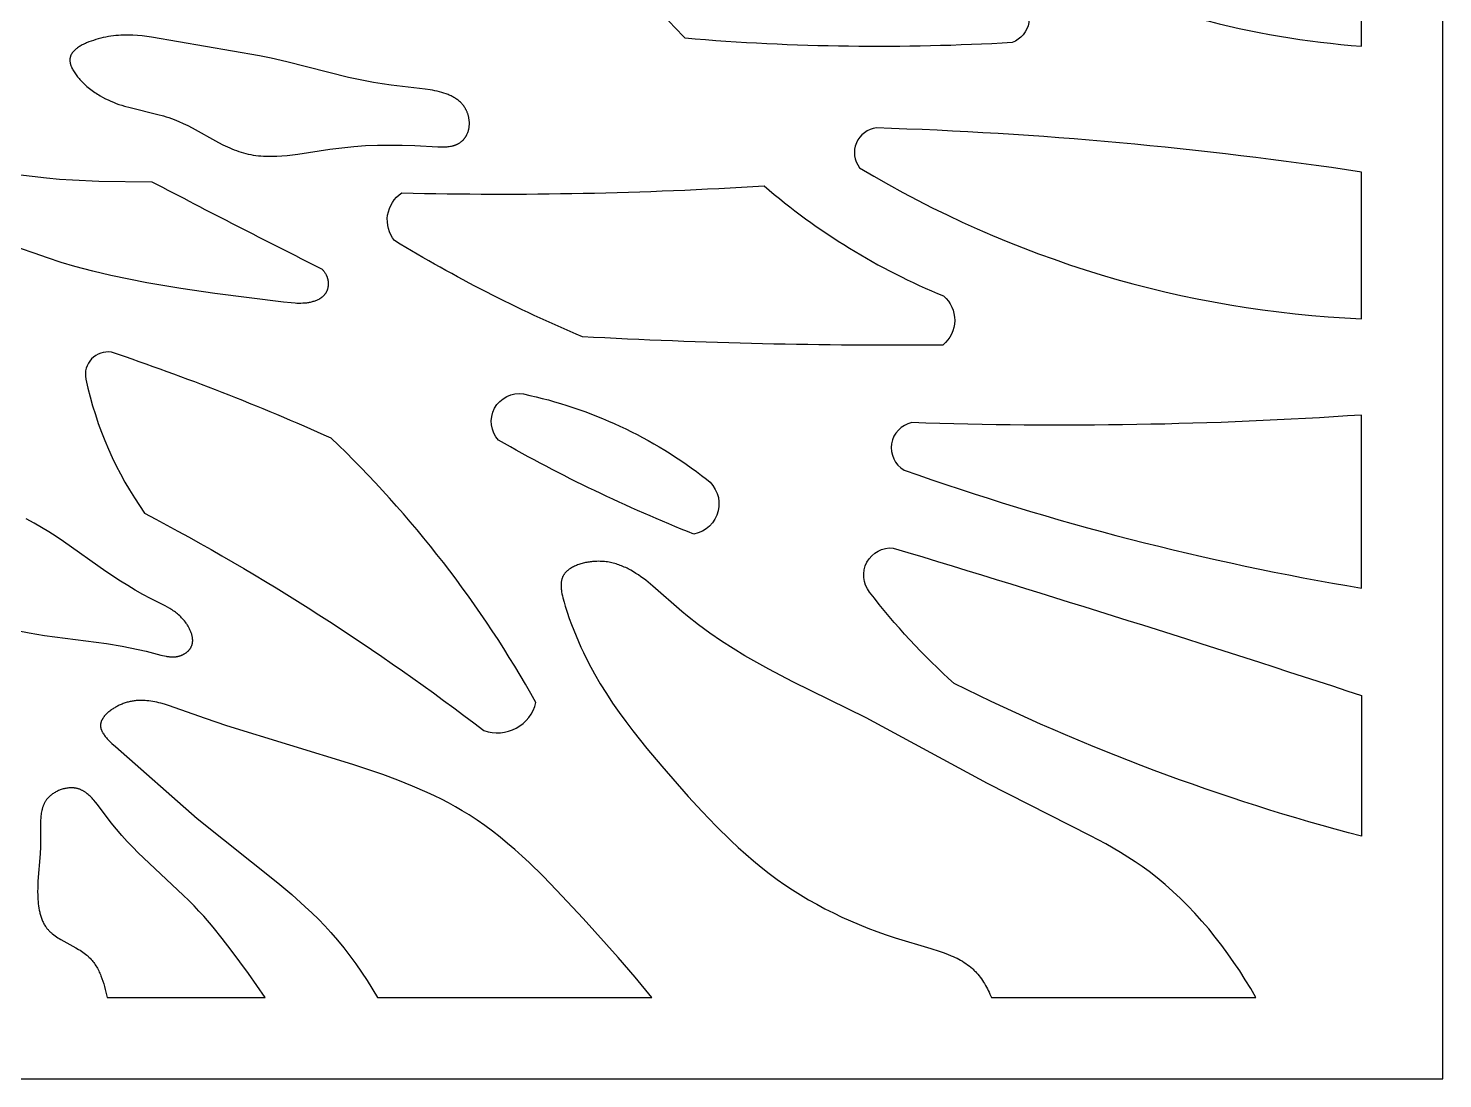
# Model space of a CAD drawing. Header units: millimetres. Extents: x 50 to 1286, y 76 to 815.
# Drawn here: x 937.4 to 1285.7, y 75.6 to 334.5 of the extents above; entities that cross this region are included whole.
import ezdxf

# ---------------------------------------------------------------- set-up
doc = ezdxf.new("R2010")
doc.units = ezdxf.units.MM
doc.layers.add('Layer 01', color=1, linetype='Continuous')

msp = doc.modelspace()

# ---------------------------------------------------------------- linework, layer by layer
at = {"layer": 'Layer 01'}
for points in [[(50.3, 75.65), (1285.74, 75.65), (1285.74, 815.26), (50.3, 815.26)], [(990.93, 303.6), (991.54, 303.45), (992.16, 303.33), (992.78, 303.22), (993.41, 303.13), (994.04, 303.06), (994.67, 303), (995.31, 302.96), (995.95, 302.93), (996.59, 302.92), (997.24, 302.92), (997.89, 302.93), (998.54, 302.95), (999.84, 303.03), (1001.15, 303.14), (1002.46, 303.29), (1003.78, 303.46), (1011.6, 304.66), (1014.57, 305.04), (1017.51, 305.34), (1020.43, 305.54), (1023.37, 305.66), (1026.36, 305.7), (1029.41, 305.66), (1032.55, 305.55), (1038.2, 305.23), (1038.79, 305.22), (1039.37, 305.22), (1039.66, 305.23), (1039.95, 305.24), (1040.23, 305.26), (1040.51, 305.28), (1040.79, 305.31), (1041.06, 305.35), (1041.33, 305.39), (1041.59, 305.44), (1041.85, 305.5), (1041.98, 305.53), (1042.11, 305.56), (1042.23, 305.6), (1042.36, 305.64), (1042.48, 305.68), (1042.6, 305.73), (1042.72, 305.77), (1042.84, 305.82), (1042.96, 305.87), (1043.07, 305.92), (1043.18, 305.98), (1043.3, 306.04), (1043.41, 306.1), (1043.52, 306.17), (1043.62, 306.23), (1043.73, 306.3), (1043.83, 306.38), (1043.93, 306.45), (1044.03, 306.53), (1044.13, 306.61), (1044.23, 306.7), (1044.32, 306.79), (1044.39, 306.85), (1044.46, 306.92), (1044.53, 307), (1044.59, 307.07), (1044.66, 307.14), (1044.72, 307.22), (1044.78, 307.3), (1044.84, 307.38), (1044.9, 307.46), (1044.96, 307.54), (1045.02, 307.63), (1045.07, 307.71), (1045.12, 307.8), (1045.18, 307.89), (1045.23, 307.97), (1045.28, 308.06), (1045.37, 308.25), (1045.46, 308.44), (1045.54, 308.63), (1045.62, 308.82), (1045.69, 309.02), (1045.75, 309.22), (1045.81, 309.42), (1045.83, 309.52), (1045.86, 309.62), (1045.89, 309.77), (1045.92, 309.92), (1045.94, 310.07), (1045.96, 310.21), (1045.98, 310.36), (1045.99, 310.51), (1046, 310.66), (1046, 310.81), (1046.01, 310.96), (1046.01, 311.11), (1046, 311.26), (1046, 311.41), (1045.99, 311.56), (1045.97, 311.71), (1045.96, 311.86), (1045.94, 312.01), (1045.91, 312.16), (1045.89, 312.3), (1045.86, 312.45), (1045.83, 312.59), (1045.8, 312.74), (1045.76, 312.88), (1045.72, 313.02), (1045.68, 313.16), (1045.64, 313.3), (1045.59, 313.44), (1045.54, 313.57), (1045.49, 313.71), (1045.44, 313.84), (1045.38, 313.97), (1045.33, 314.1), (1045.27, 314.23), (1045.21, 314.35), (1045.15, 314.46), (1045.09, 314.57), (1045.03, 314.69), (1044.96, 314.79), (1044.9, 314.9), (1044.83, 315.01), (1044.76, 315.11), (1044.69, 315.22), (1044.61, 315.32), (1044.54, 315.42), (1044.46, 315.52), (1044.38, 315.61), (1044.3, 315.71), (1044.22, 315.8), (1044.14, 315.89), (1043.97, 316.07), (1043.79, 316.25), (1043.61, 316.41), (1043.42, 316.58), (1043.23, 316.73), (1043.03, 316.88), (1042.83, 317.03), (1042.62, 317.17), (1042.4, 317.3), (1042.18, 317.43), (1041.96, 317.56), (1041.73, 317.68), (1041.49, 317.79), (1041.25, 317.9), (1041.01, 318.01), (1040.76, 318.11), (1040.51, 318.21), (1040.26, 318.3), (1039.74, 318.48), (1039.2, 318.64), (1038.65, 318.79), (1038.09, 318.93), (1037.52, 319.05), (1036.94, 319.17), (1036.35, 319.27), (1035.15, 319.45), (1026.71, 320.41), (1024.51, 320.74), (1022.38, 321.1), (1020.3, 321.49), (1016.27, 322.35), (1001.02, 326.22), (997.19, 327.11), (994.27, 327.7), (967.69, 332.27), (966.56, 332.43), (965.42, 332.58), (964.27, 332.69), (963.12, 332.76), (962.54, 332.78), (961.95, 332.79), (961.36, 332.79), (960.77, 332.78), (960.17, 332.75), (959.57, 332.71), (958.96, 332.66), (958.34, 332.59), (957.73, 332.51), (957.1, 332.41), (956.47, 332.29), (955.83, 332.16), (955.19, 332), (954.54, 331.83), (953.97, 331.66), (953.4, 331.48), (952.83, 331.29), (952.26, 331.08), (951.71, 330.85), (951.44, 330.73), (951.18, 330.61), (950.92, 330.48), (950.66, 330.35), (950.42, 330.22), (950.18, 330.08), (949.94, 329.94), (949.72, 329.79), (949.5, 329.65), (949.29, 329.49), (949.19, 329.41), (949.09, 329.33), (949, 329.25), (948.9, 329.17), (948.81, 329.09), (948.73, 329.01), (948.64, 328.92), (948.56, 328.84), (948.48, 328.75), (948.4, 328.67), (948.33, 328.58), (948.26, 328.49), (948.19, 328.4), (948.13, 328.31), (948.07, 328.21), (948.01, 328.12), (947.96, 328.03), (947.91, 327.93), (947.86, 327.84), (947.84, 327.79), (947.82, 327.74), (947.8, 327.69), (947.78, 327.64), (947.76, 327.59), (947.75, 327.54), (947.73, 327.49), (947.72, 327.44), (947.7, 327.39), (947.69, 327.34), (947.68, 327.29), (947.67, 327.24), (947.65, 327.19), (947.65, 327.13), (947.64, 327.08), (947.63, 327.03), (947.62, 326.97), (947.62, 326.92), (947.61, 326.87), (947.61, 326.81), (947.61, 326.76), (947.61, 326.71), (947.61, 326.6), (947.61, 326.49), (947.62, 326.38), (947.63, 326.26), (947.64, 326.15), (947.66, 326.04), (947.68, 325.93), (947.71, 325.81), (947.73, 325.7), (947.77, 325.58), (947.8, 325.47), (947.84, 325.35), (947.88, 325.24), (947.92, 325.12), (947.97, 325), (948.02, 324.88), (948.07, 324.77), (948.12, 324.65), (948.24, 324.41), (948.36, 324.18), (948.5, 323.94), (948.65, 323.7), (948.8, 323.46), (948.96, 323.23), (949.13, 322.99), (949.31, 322.76), (949.5, 322.53), (949.69, 322.29), (949.88, 322.06), (950.08, 321.84), (950.5, 321.39), (950.93, 320.96), (951.37, 320.54), (951.82, 320.14), (952.14, 319.87), (952.45, 319.61), (952.77, 319.36), (953.09, 319.12), (953.41, 318.88), (953.73, 318.66), (954.05, 318.44), (954.37, 318.23), (954.7, 318.02), (955.03, 317.83), (955.68, 317.46), (956.34, 317.11), (957.01, 316.79), (957.68, 316.49), (958.35, 316.22), (959.02, 315.96), (959.7, 315.72), (960.38, 315.49), (961.06, 315.28), (962.43, 314.9), (969.29, 313.25), (970.65, 312.88), (971.32, 312.67), (971.99, 312.46), (972.66, 312.23), (973.32, 311.98), (973.88, 311.76), (974.44, 311.53), (975.55, 311.02), (976.64, 310.49), (977.73, 309.92), (984.23, 306.32), (985.32, 305.76), (986.42, 305.24), (986.97, 304.99), (987.53, 304.75), (988.09, 304.52), (988.65, 304.31), (989.21, 304.11), (989.78, 303.92), (990.35, 303.75)], [(1239.75, 95.65), (1238.46, 97.85), (1237.12, 100.03), (1235.74, 102.19), (1234.31, 104.32), (1232.83, 106.43), (1231.3, 108.5), (1229.73, 110.54), (1228.11, 112.54), (1226.44, 114.49), (1224.72, 116.4), (1222.95, 118.26), (1221.14, 120.06), (1219.28, 121.81), (1217.37, 123.49), (1215.41, 125.11), (1213.4, 126.67), (1211.69, 127.91), (1209.95, 129.1), (1208.19, 130.25), (1206.39, 131.36), (1204.58, 132.44), (1202.74, 133.49), (1199.01, 135.51), (1173.64, 148.41), (1143.7, 164.54), (1125.69, 173.46), (1119.74, 176.57), (1116.79, 178.19), (1113.87, 179.88), (1110.97, 181.65), (1108.1, 183.49), (1105.26, 185.43), (1102.46, 187.48), (1099.7, 189.63), (1098.33, 190.76), (1091.23, 197.02), (1090.06, 197.98), (1089.47, 198.45), (1088.87, 198.9), (1088.27, 199.34), (1087.66, 199.76), (1087.04, 200.16), (1086.42, 200.55), (1085.79, 200.91), (1085.15, 201.25), (1084.83, 201.41), (1084.5, 201.57), (1084.17, 201.72), (1083.84, 201.86), (1083.51, 202), (1083.18, 202.13), (1082.84, 202.25), (1082.5, 202.37), (1082.16, 202.47), (1081.81, 202.57), (1081.46, 202.67), (1081.11, 202.75), (1080.76, 202.83), (1080.4, 202.9), (1080.04, 202.96), (1079.67, 203.01), (1079.31, 203.05), (1078.94, 203.08), (1078.56, 203.11), (1078.18, 203.12), (1077.8, 203.13), (1077.42, 203.12), (1077.03, 203.11), (1076.64, 203.08), (1076.35, 203.06), (1076.06, 203.03), (1075.78, 202.99), (1075.49, 202.95), (1075.2, 202.9), (1074.91, 202.85), (1074.62, 202.8), (1074.34, 202.73), (1074.05, 202.66), (1073.77, 202.59), (1073.49, 202.51), (1073.21, 202.42), (1072.94, 202.33), (1072.67, 202.24), (1072.41, 202.13), (1072.15, 202.02), (1071.89, 201.91), (1071.65, 201.79), (1071.4, 201.66), (1071.17, 201.53), (1070.94, 201.39), (1070.83, 201.32), (1070.73, 201.25), (1070.62, 201.18), (1070.51, 201.1), (1070.41, 201.02), (1070.31, 200.94), (1070.22, 200.86), (1070.12, 200.78), (1070.03, 200.7), (1069.94, 200.61), (1069.85, 200.53), (1069.77, 200.44), (1069.68, 200.35), (1069.6, 200.26), (1069.53, 200.17), (1069.45, 200.08), (1069.38, 199.98), (1069.32, 199.88), (1069.25, 199.79), (1069.19, 199.69), (1069.13, 199.58), (1069.07, 199.48), (1069.03, 199.39), (1068.98, 199.3), (1068.94, 199.2), (1068.9, 199.11), (1068.87, 199.01), (1068.83, 198.91), (1068.8, 198.81), (1068.77, 198.71), (1068.75, 198.61), (1068.72, 198.51), (1068.7, 198.4), (1068.68, 198.3), (1068.66, 198.2), (1068.64, 198.09), (1068.63, 197.98), (1068.62, 197.88), (1068.6, 197.77), (1068.6, 197.66), (1068.58, 197.44), (1068.58, 197.21), (1068.58, 196.98), (1068.59, 196.75), (1068.61, 196.52), (1068.63, 196.29), (1068.66, 196.05), (1068.69, 195.81), (1068.72, 195.57), (1068.81, 195.08), (1068.92, 194.59), (1069.04, 194.09), (1069.31, 193.1), (1069.61, 192.1), (1070.11, 190.57), (1070.62, 189.07), (1071.15, 187.6), (1071.71, 186.15), (1072.28, 184.73), (1072.87, 183.34), (1073.48, 181.97), (1074.11, 180.62), (1075.42, 177.99), (1076.8, 175.44), (1078.24, 172.96), (1079.74, 170.55), (1081.29, 168.2), (1082.9, 165.89), (1084.55, 163.63), (1086.25, 161.4), (1089.75, 157.01), (1093.38, 152.67), (1099.91, 145.16), (1103.3, 141.46), (1106.79, 137.84), (1110.37, 134.33), (1112.21, 132.63), (1114.07, 130.96), (1115.96, 129.34), (1117.89, 127.76), (1119.84, 126.23), (1121.83, 124.76), (1123.72, 123.43), (1125.63, 122.16), (1127.58, 120.93), (1129.55, 119.75), (1131.55, 118.62), (1133.59, 117.53), (1135.65, 116.49), (1137.74, 115.49), (1139.86, 114.53), (1142.01, 113.61), (1144.18, 112.74), (1146.39, 111.9), (1148.62, 111.1), (1150.89, 110.33), (1159.68, 107.72), (1161.73, 107.07), (1162.74, 106.73), (1163.73, 106.36), (1164.7, 105.96), (1165.18, 105.75), (1165.65, 105.53), (1166.11, 105.31), (1166.57, 105.07), (1167.01, 104.82), (1167.45, 104.57), (1167.88, 104.3), (1168.31, 104.02), (1168.72, 103.73), (1169.12, 103.42), (1169.51, 103.11), (1169.9, 102.78), (1170.08, 102.61), (1170.27, 102.43), (1170.45, 102.25), (1170.63, 102.07), (1170.94, 101.73), (1171.25, 101.38), (1171.55, 101.02), (1171.83, 100.64), (1172.11, 100.26), (1172.38, 99.87), (1172.64, 99.47), (1172.89, 99.07), (1173.13, 98.65), (1173.37, 98.23), (1173.59, 97.81), (1173.81, 97.38), (1174.01, 96.95), (1174.21, 96.52), (1174.59, 95.65)], [(1090.93, 95.65), (1086.86, 100.63), (1082.66, 105.51), (1074.01, 115.1), (1067.48, 122.11), (1064.15, 125.54), (1060.73, 128.88), (1058.99, 130.5), (1057.22, 132.09), (1055.42, 133.64), (1053.59, 135.15), (1051.73, 136.61), (1049.83, 138.02), (1047.9, 139.37), (1045.92, 140.67), (1044.26, 141.68), (1042.58, 142.66), (1040.87, 143.59), (1039.14, 144.49), (1037.39, 145.35), (1035.62, 146.18), (1032.03, 147.75), (1028.39, 149.21), (1024.7, 150.58), (1017.29, 153.09), (986.23, 162.63), (980.98, 164.37), (971.89, 167.59), (970.94, 167.89), (969.98, 168.16), (969.5, 168.28), (969.02, 168.4), (968.54, 168.5), (968.05, 168.59), (967.57, 168.67), (967.09, 168.74), (966.6, 168.79), (966.12, 168.83), (965.63, 168.86), (965.14, 168.86), (964.9, 168.86), (964.65, 168.85), (964.41, 168.84), (964.16, 168.83), (963.92, 168.8), (963.67, 168.78), (963.43, 168.75), (963.18, 168.71), (962.94, 168.67), (962.69, 168.62), (962.44, 168.57), (962.2, 168.52), (961.95, 168.45), (961.7, 168.39), (961.46, 168.31), (961.21, 168.23), (960.96, 168.15), (960.71, 168.06), (960.46, 167.96), (960.21, 167.85), (959.99, 167.75), (959.77, 167.65), (959.54, 167.54), (959.32, 167.43), (959.1, 167.31), (958.88, 167.19), (958.66, 167.06), (958.45, 166.93), (958.24, 166.8), (958.03, 166.66), (957.83, 166.52), (957.63, 166.37), (957.43, 166.22), (957.24, 166.07), (957.06, 165.92), (956.88, 165.76), (956.71, 165.6), (956.54, 165.44), (956.39, 165.27), (956.23, 165.1), (956.09, 164.94), (956.02, 164.85), (955.96, 164.77), (955.89, 164.68), (955.83, 164.59), (955.77, 164.51), (955.72, 164.42), (955.66, 164.33), (955.61, 164.24), (955.56, 164.16), (955.52, 164.07), (955.47, 163.98), (955.43, 163.89), (955.39, 163.8), (955.35, 163.71), (955.32, 163.62), (955.29, 163.53), (955.26, 163.44), (955.24, 163.35), (955.22, 163.26), (955.2, 163.17), (955.18, 163.08), (955.18, 163.04), (955.17, 162.99), (955.17, 162.94), (955.16, 162.89), (955.16, 162.84), (955.16, 162.79), (955.16, 162.74), (955.15, 162.69), (955.16, 162.64), (955.16, 162.59), (955.16, 162.54), (955.16, 162.49), (955.17, 162.44), (955.17, 162.39), (955.18, 162.29), (955.2, 162.19), (955.22, 162.09), (955.24, 161.99), (955.27, 161.89), (955.3, 161.79), (955.33, 161.69), (955.37, 161.59), (955.41, 161.49), (955.45, 161.39), (955.49, 161.3), (955.54, 161.2), (955.59, 161.1), (955.64, 161), (955.7, 160.9), (955.76, 160.8), (955.82, 160.7), (955.88, 160.6), (956.02, 160.4), (956.16, 160.2), (956.31, 160), (956.47, 159.8), (956.63, 159.61), (956.81, 159.41), (957.17, 159.01), (957.56, 158.62), (957.97, 158.23), (958.81, 157.46), (978.98, 139.73), (998.8, 123.88), (1002.24, 121), (1005.59, 118.02), (1007.23, 116.48), (1008.82, 114.92), (1010.38, 113.32), (1011.89, 111.68), (1013.51, 109.8), (1015.08, 107.88), (1016.58, 105.92), (1018.04, 103.93), (1019.44, 101.9), (1020.81, 99.84), (1023.41, 95.65)], [(995.69, 95.65), (991.59, 101.54), (987.34, 107.36), (985.14, 110.2), (982.89, 112.97), (980.58, 115.66), (979.39, 116.96), (978.19, 118.23), (976.87, 119.59), (975.52, 120.91), (964.46, 131.31), (963.08, 132.7), (961.72, 134.12), (960.37, 135.6), (959.05, 137.13), (957.74, 138.73), (954.38, 143.22), (953.95, 143.76), (953.51, 144.28), (953.29, 144.53), (953.06, 144.77), (952.83, 145.01), (952.6, 145.23), (952.37, 145.45), (952.13, 145.66), (951.89, 145.86), (951.76, 145.96), (951.64, 146.05), (951.51, 146.15), (951.39, 146.23), (951.26, 146.32), (951.13, 146.4), (951, 146.48), (950.87, 146.56), (950.74, 146.63), (950.6, 146.7), (950.47, 146.77), (950.33, 146.83), (950.19, 146.89), (950.05, 146.95), (949.91, 147), (949.77, 147.05), (949.62, 147.09), (949.48, 147.13), (949.33, 147.17), (949.18, 147.2), (949.03, 147.23), (948.88, 147.26), (948.77, 147.27), (948.66, 147.29), (948.55, 147.3), (948.44, 147.31), (948.33, 147.31), (948.22, 147.32), (948, 147.32), (947.77, 147.32), (947.54, 147.31), (947.31, 147.29), (947.08, 147.26), (946.85, 147.23), (946.62, 147.19), (946.39, 147.14), (946.16, 147.09), (945.93, 147.03), (945.7, 146.96), (945.47, 146.89), (945.25, 146.81), (945.03, 146.72), (944.8, 146.63), (944.59, 146.53), (944.37, 146.43), (944.16, 146.32), (943.95, 146.2), (943.75, 146.08), (943.55, 145.96), (943.36, 145.83), (943.17, 145.69), (942.99, 145.55), (942.81, 145.4), (942.64, 145.25), (942.56, 145.18), (942.48, 145.1), (942.4, 145.02), (942.32, 144.94), (942.24, 144.86), (942.17, 144.78), (942.07, 144.66), (941.97, 144.54), (941.87, 144.41), (941.78, 144.28), (941.69, 144.15), (941.61, 144.02), (941.53, 143.89), (941.45, 143.76), (941.37, 143.62), (941.3, 143.48), (941.24, 143.34), (941.17, 143.2), (941.11, 143.06), (941.05, 142.91), (941, 142.77), (940.95, 142.62), (940.9, 142.47), (940.85, 142.32), (940.81, 142.17), (940.77, 142.01), (940.69, 141.7), (940.63, 141.39), (940.57, 141.07), (940.52, 140.74), (940.48, 140.41), (940.45, 140.08), (940.42, 139.75), (940.4, 139.41), (940.38, 138.73), (940.37, 138.04), (940.41, 133.67), (940.38, 132.79), (940.29, 131.05), (939.74, 124.31), (939.7, 123.46), (939.68, 122.6), (939.67, 121.74), (939.69, 120.86), (939.71, 120.33), (939.74, 119.81), (939.78, 119.28), (939.83, 118.75), (939.9, 118.22), (939.97, 117.69), (940.07, 117.17), (940.17, 116.66), (940.23, 116.41), (940.3, 116.16), (940.37, 115.91), (940.44, 115.66), (940.52, 115.42), (940.6, 115.18), (940.69, 114.94), (940.79, 114.71), (940.88, 114.48), (940.99, 114.25), (941.1, 114.03), (941.21, 113.81), (941.33, 113.6), (941.46, 113.39), (941.59, 113.18), (941.73, 112.98), (941.85, 112.83), (941.97, 112.68), (942.09, 112.53), (942.22, 112.38), (942.35, 112.24), (942.48, 112.1), (942.62, 111.96), (942.76, 111.83), (942.9, 111.7), (943.05, 111.57), (943.2, 111.44), (943.35, 111.31), (943.66, 111.07), (943.98, 110.83), (944.32, 110.61), (944.66, 110.38), (945, 110.17), (945.35, 109.95), (946.08, 109.54), (949.04, 107.93), (949.76, 107.51), (950.12, 107.29), (950.46, 107.06), (950.81, 106.83), (951.14, 106.59), (951.46, 106.35), (951.78, 106.09), (951.93, 105.96), (952.08, 105.82), (952.23, 105.69), (952.38, 105.55), (952.61, 105.31), (952.84, 105.06), (953.06, 104.81), (953.27, 104.55), (953.47, 104.28), (953.67, 104), (953.86, 103.72), (954.04, 103.44), (954.22, 103.15), (954.38, 102.85), (954.54, 102.55), (954.7, 102.24), (954.85, 101.93), (954.99, 101.62), (955.13, 101.3), (955.26, 100.98), (955.5, 100.33), (955.73, 99.67), (955.94, 99), (956.13, 98.33), (956.3, 97.66), (956.47, 96.98), (956.75, 95.65)]]:
    msp.add_lwpolyline(points, close=True, dxfattribs=at)
for points in [[(1150.84, 362.29, 0.0641), (1181.53, 341.93, -0.579232), (1179.71, 330.94, -0.035982), (1099.14, 331.99, -0.014575), (1071.2, 363.28, -0.380743), (1080.29, 370.17, 0.03594)], [(1265.74, 365.41, -0.042449), (1192.04, 362.29, 0.744712), (1187.64, 350.8, 0.092068), (1265.74, 330.04)], [(1265.74, 299.04, 0.029348), (1146.26, 309.91, 0.584305), (1142.12, 300.11, 0.125467), (1265.74, 262.89)], [(1029.35, 293.9, 0.021745), (1118.61, 295.65, 0.081377), (1162.8, 268.52, -0.464149), (1162.65, 256.42, -0.016143), (1073.84, 258.46, -0.037146), (1027.58, 282.14, -0.440436)], [(966.02, 214.98, -0.042283), (1049.6, 161.41, 0.444565), (1062.4, 168.32, 0.074837), (1011.93, 233.51, 0.023405), (957.83, 254.66, 0.518349), (951.52, 248.04, 0.100339)], [(1101.29, 209.83, -0.034983), (1053.2, 232.94, -0.70993), (1059.35, 244.36, -0.113902), (1104.43, 223.33, -0.656814)], [(1265.74, 239.17, -0.02556), (1154.95, 237.3, 0.686258), (1153.06, 225.6, 0.043786), (1265.74, 196.54)], [(1265.74, 135.37, -0.050987), (1165.45, 173, -0.046159), (1144.58, 195.54, -0.656892), (1150.42, 206.4, -0.005775), (1265.74, 170.08)]]:
    msp.add_lwpolyline(points, format="xyb", close=True, dxfattribs=at)
msp.add_lwpolyline([(929, 299.13), (941.88, 297.61), (945.06, 297.32), (948.27, 297.1), (954.76, 296.82), (967.81, 296.65, 0.004103), (1009.72, 275.12), (1009.85, 274.98), (1009.97, 274.84), (1010.09, 274.69), (1010.21, 274.53), (1010.32, 274.38), (1010.42, 274.22), (1010.53, 274.05), (1010.62, 273.89), (1010.71, 273.72), (1010.75, 273.63), (1010.79, 273.54), (1010.83, 273.46), (1010.87, 273.37), (1010.91, 273.28), (1010.94, 273.19), (1010.98, 273.1), (1011.01, 273), (1011.04, 272.91), (1011.06, 272.82), (1011.09, 272.73), (1011.11, 272.63), (1011.13, 272.54), (1011.15, 272.44), (1011.18, 272.33), (1011.19, 272.22), (1011.21, 272.11), (1011.22, 271.99), (1011.23, 271.88), (1011.24, 271.77), (1011.24, 271.65), (1011.24, 271.54), (1011.24, 271.43), (1011.24, 271.31), (1011.23, 271.2), (1011.22, 271.08), (1011.21, 270.97), (1011.2, 270.86), (1011.18, 270.74), (1011.16, 270.63), (1011.14, 270.52), (1011.12, 270.41), (1011.09, 270.3), (1011.06, 270.19), (1011.02, 270.09), (1010.99, 269.98), (1010.95, 269.87), (1010.91, 269.77), (1010.87, 269.67), (1010.82, 269.57), (1010.77, 269.47), (1010.72, 269.37), (1010.66, 269.27), (1010.61, 269.18), (1010.55, 269.09), (1010.48, 269), (1010.42, 268.91), (1010.36, 268.83), (1010.29, 268.75), (1010.22, 268.68), (1010.15, 268.6), (1010.08, 268.53), (1010.01, 268.45), (1009.93, 268.38), (1009.85, 268.32), (1009.77, 268.25), (1009.69, 268.18), (1009.61, 268.12), (1009.52, 268.06), (1009.44, 268), (1009.35, 267.94), (1009.26, 267.88), (1009.17, 267.83), (1009.08, 267.77), (1008.89, 267.67), (1008.7, 267.58), (1008.51, 267.49), (1008.31, 267.4), (1008.11, 267.32), (1007.91, 267.25), (1007.71, 267.18), (1007.48, 267.11), (1007.25, 267.04), (1007.03, 266.98), (1006.8, 266.93), (1006.57, 266.88), (1006.34, 266.84), (1006.11, 266.8), (1005.88, 266.77), (1005.64, 266.74), (1005.41, 266.72), (1005.18, 266.7), (1004.95, 266.69), (1004.48, 266.67), (1004.01, 266.67), (1003.54, 266.68), (1003.07, 266.71), (1002.13, 266.78), (1000.25, 266.99), (983.27, 269.13), (974.9, 270.36), (966.56, 271.77), (962.12, 272.63), (957.69, 273.57), (953.27, 274.62), (948.86, 275.79), (945.48, 276.79), (942.11, 277.86), (938.77, 279.01), (935.46, 280.23)], format="xyb", dxfattribs=at)
msp.add_lwpolyline([(934.66, 186.11), (937.55, 185.52), (941.37, 184.87), (956.65, 182.84), (960.51, 182.21), (962.45, 181.85), (964.4, 181.44), (966.36, 180.99), (970.04, 180.02), (970.46, 179.92), (970.88, 179.82), (971.31, 179.74), (971.52, 179.7), (971.73, 179.67), (971.94, 179.65), (972.14, 179.62), (972.35, 179.6), (972.56, 179.59), (972.77, 179.58), (972.98, 179.58), (973.18, 179.58), (973.39, 179.59), (973.59, 179.61), (973.8, 179.63), (973.9, 179.65), (974, 179.67), (974.1, 179.68), (974.2, 179.7), (974.3, 179.73), (974.4, 179.75), (974.5, 179.78), (974.6, 179.8), (974.7, 179.83), (974.8, 179.87), (974.9, 179.9), (975, 179.94), (975.1, 179.98), (975.2, 180.02), (975.29, 180.06), (975.39, 180.11), (975.49, 180.16), (975.58, 180.21), (975.68, 180.26), (975.77, 180.31), (975.86, 180.37), (975.96, 180.42), (976.05, 180.48), (976.14, 180.55), (976.22, 180.61), (976.31, 180.67), (976.4, 180.74), (976.48, 180.81), (976.56, 180.88), (976.64, 180.95), (976.72, 181.02), (976.79, 181.1), (976.87, 181.17), (976.94, 181.25), (977.01, 181.33), (977.08, 181.41), (977.14, 181.49), (977.21, 181.58), (977.26, 181.66), (977.32, 181.75), (977.38, 181.83), (977.43, 181.92), (977.48, 182.01), (977.52, 182.1), (977.56, 182.18), (977.59, 182.26), (977.63, 182.35), (977.66, 182.43), (977.69, 182.51), (977.71, 182.6), (977.73, 182.68), (977.76, 182.77), (977.77, 182.86), (977.79, 182.94), (977.81, 183.03), (977.82, 183.12), (977.83, 183.21), (977.84, 183.3), (977.84, 183.39), (977.85, 183.48), (977.85, 183.57), (977.85, 183.66), (977.85, 183.76), (977.84, 183.85), (977.84, 183.94), (977.83, 184.03), (977.82, 184.13), (977.81, 184.22), (977.8, 184.31), (977.78, 184.41), (977.75, 184.6), (977.71, 184.78), (977.66, 184.97), (977.61, 185.16), (977.55, 185.35), (977.48, 185.54), (977.41, 185.73), (977.34, 185.91), (977.26, 186.1), (977.18, 186.28), (977.09, 186.47), (977, 186.65), (976.9, 186.83), (976.8, 187.01), (976.7, 187.18), (976.59, 187.36), (976.49, 187.53), (976.37, 187.7), (976.26, 187.86), (976.05, 188.15), (975.83, 188.44), (975.61, 188.71), (975.38, 188.97), (975.14, 189.22), (974.9, 189.47), (974.65, 189.7), (974.4, 189.93), (974.14, 190.15), (973.88, 190.36), (973.61, 190.57), (973.34, 190.77), (973.07, 190.96), (972.79, 191.15), (972.51, 191.33), (972.22, 191.51), (971.64, 191.85), (971.06, 192.17), (967.44, 193.98), (965.54, 194.98), (963.68, 196.03), (961.85, 197.13), (960.04, 198.27), (956.49, 200.65), (946.01, 208.03), (944.24, 209.21), (942.46, 210.36), (940.65, 211.47), (938.81, 212.53), (936.85, 213.58)], dxfattribs=at)

doc.saveas('drawing.dxf')
